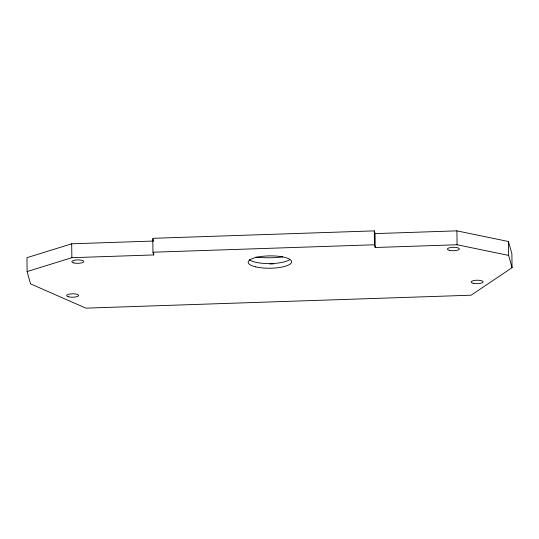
<?xml version="1.0" encoding="UTF-8"?>
<svg xmlns="http://www.w3.org/2000/svg" width="539" height="539" viewBox="0 0 539 539"><rect width="100%" height="100%" fill="white"/><g stroke="black" fill="none" stroke-linecap="round" stroke-linejoin="round"><path stroke-width="0.81" d="M27.118 271.575L71.862 257.689L153.723 254.94L152.961 252.212L152.793 238.319L374.295 230.881L375.05 233.609L456.91 230.86L508.472 241.512L511.882 253.788L512.05 267.681L471.099 295.204L85.883 308.14L30.528 283.851L27.118 271.575L26.95 257.682L71.694 243.796L153.548 241.048M269.965 263.915L277.107 263.153A21.735 6.172 -0.7 0 0 289.47 259.859M152.961 252.212L374.464 244.773L375.218 247.502L457.079 244.753L508.641 255.405L512.05 267.681M273.738 263.874L265.889 263.531A21.735 6.172 -0.7 0 1 249.362 259.71M152.982 238.999L153.359 240.367M508.472 241.512L508.641 255.405M456.91 230.86L457.079 244.753M375.05 233.609L375.218 247.502M374.295 230.881L374.464 244.773M153.703 253.303L153.723 254.94M71.694 243.796L71.862 257.689M282.665 256.887A33.816 9.601 -0.7 0 1 255.978 257.083M449.479 250.352A6.037 1.718 -0.7 0 0 459.336 249.254A6.037 1.718 -0.7 0 0 451.386 247.414A6.037 1.718 -0.7 0 0 449.479 250.352M473.208 283.278A6.037 1.718 -0.7 0 0 483.065 282.173A6.037 1.718 -0.7 0 0 475.115 280.334A6.037 1.718 -0.7 0 0 473.208 283.278M73.89 262.965A6.037 1.718 -0.7 0 0 83.747 261.866A6.037 1.718 -0.7 0 0 75.797 260.027A6.037 1.718 -0.7 0 0 73.89 262.965M68.729 296.861A6.037 1.718 -0.7 0 0 78.586 295.756A6.037 1.718 -0.7 0 0 70.636 293.917A6.037 1.718 -0.7 0 0 68.729 296.861M255.789 266.899A21.735 6.172 -0.7 0 0 291.282 262.931A21.735 6.172 -0.7 0 0 262.655 256.308A21.735 6.172 -0.7 0 0 255.789 266.899"/></g></svg>
